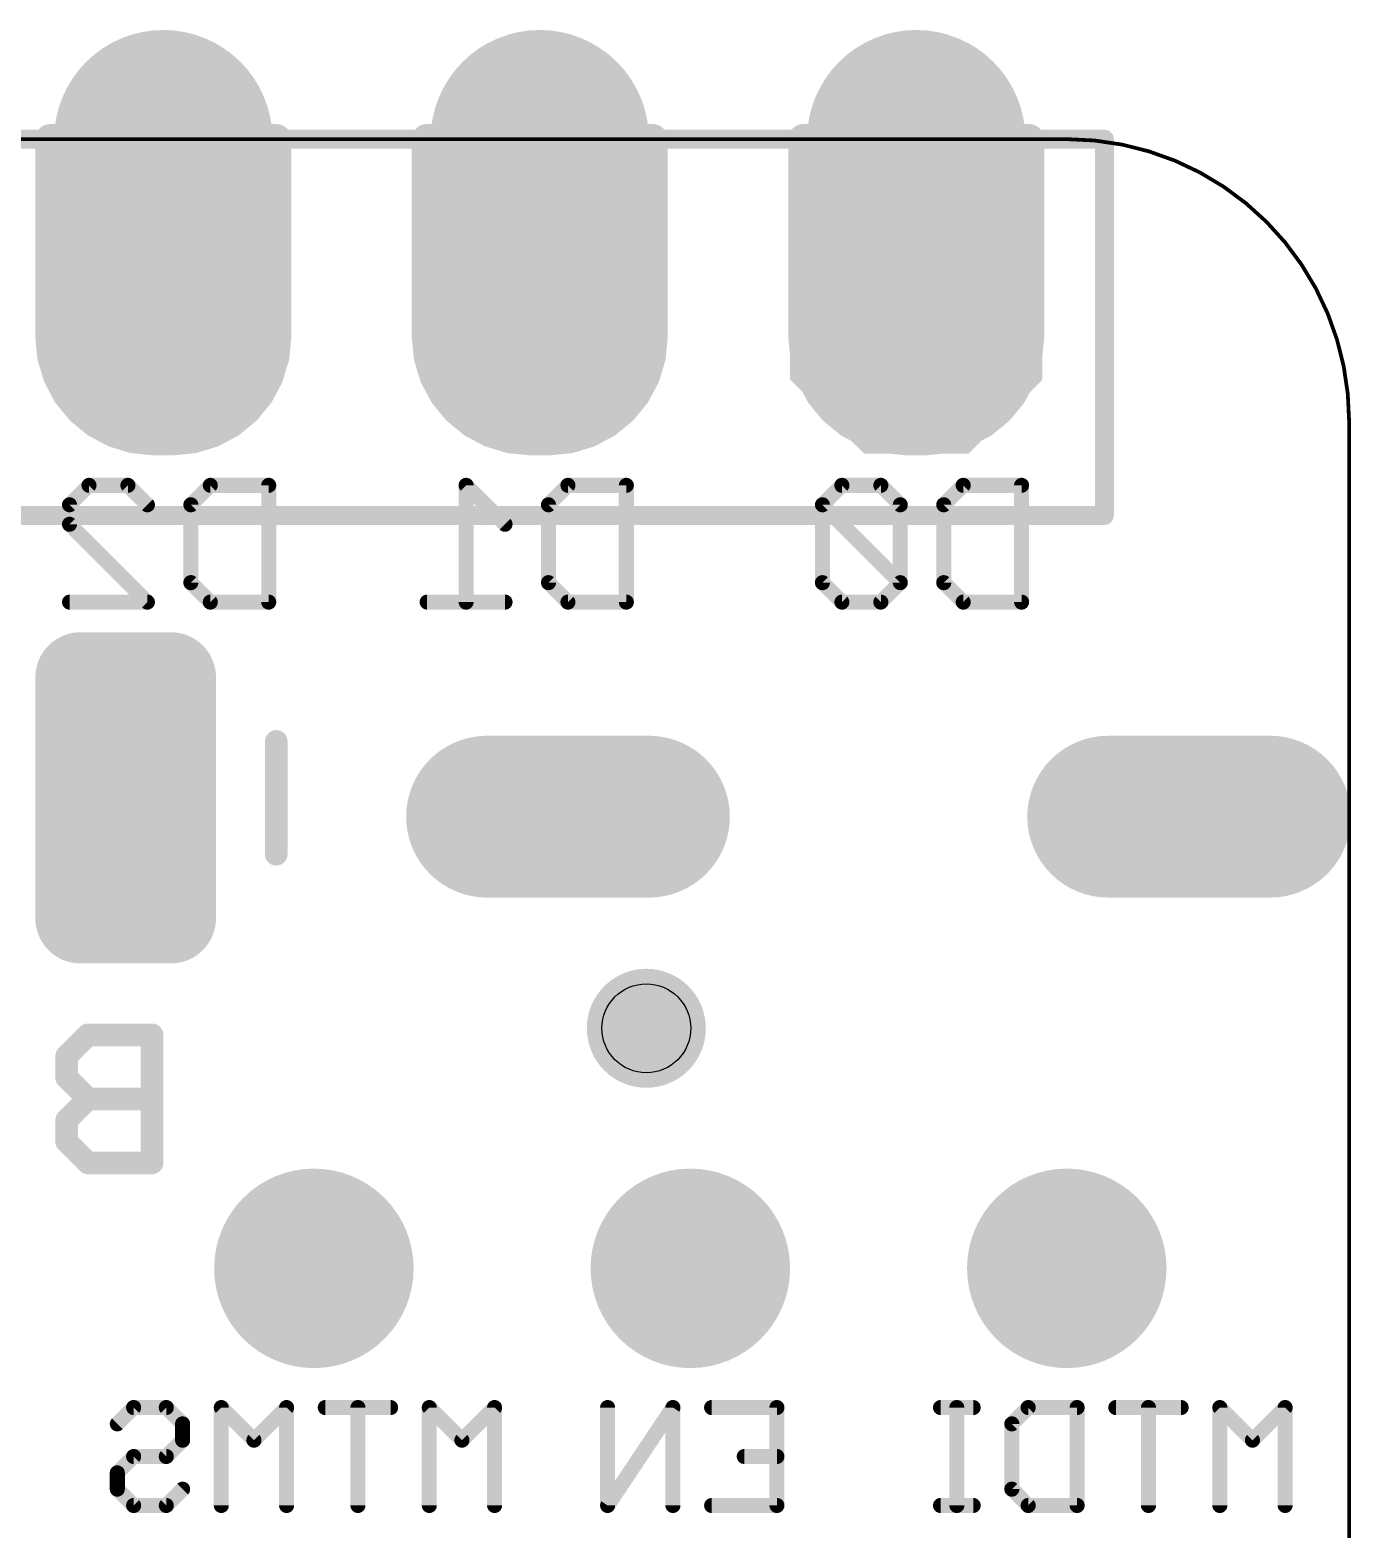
# Model space of a CAD drawing. Extents: x 63.5 to 84.5, y 8.2 to 27.4.
# Drawn here: x 75.55 to 84.47, y 17.29 to 27.41 of the extents above; entities that cross this region are included whole.
import ezdxf

# ---------------------------------------------------------------- set-up
doc = ezdxf.new("R2010")
doc.units = 0
for name, color, linetype in [('20', 213, 'CONTINUOUS'), ('22', 140, 'CONTINUOUS'), ('26', 140, 'CONTINUOUS'), ('30', 253, 'CONTINUOUS')]:
    doc.layers.add(name, color=color, linetype=linetype)

# ---------------------------------------------------------------- blocks, each defined once
blk = doc.blocks.new('RECT357632X195072R50')
at = {"const_width": 0.3048}
blk.add_lwpolyline([(0.9652, -0.3048), (0.9652, 0.3048, 0.4142), (0.8128, 0.4572), (-0.8128, 0.4572, 0.4142), (-0.9652, 0.3048), (-0.9652, -0.3048, 0.4142), (-0.8128, -0.4572), (0.8128, -0.4572, 0.4142)], format="xyb", close=True, dxfattribs=at)
blk.add_solid([(-0.8382, -0.3302), (0.8382, -0.3302), (-0.8382, 0.3302), (0.8382, 0.3302)])
blk = doc.blocks.new('OCTAGONP')
at = {"const_width": 0.5}
blk.add_lwpolyline([(-0.25, -0.1036), (-0.25, 0.1036), (-0.1036, 0.25), (0.1036, 0.25), (0.25, 0.1036), (0.25, -0.1036), (0.1036, -0.25), (-0.1036, -0.25), (-0.25, -0.1036), (-0.25, 0.1036)], dxfattribs=at)
blk = doc.blocks.new('ROUNDP')
at = {"const_width": 0.5}
blk.add_lwpolyline([(0, -0.25, 1), (0, 0.25, 1), (0, -0.25)], format="xyb", dxfattribs=at)
blk = doc.blocks.new('PIE')
at = {"const_width": 0.5}
blk.add_lwpolyline([(0, -0.25, 1), (0, 0.25, 1), (0, -0.25)], format="xyb", dxfattribs=at)
blk = doc.blocks.new('LONGP100')
at = {"const_width": 1}
blk.add_lwpolyline([(-0.5, 0), (0.5, 0)], dxfattribs=at)
at = {"const_width": 0.5}
for points in [[(-0.5, 0.25, 1), (-0.5, -0.25)], [(0.5, -0.25, 1), (0.5, 0.25)]]:
    blk.add_lwpolyline(points, format="xyb", dxfattribs=at)

msp = doc.modelspace()

# ---------------------------------------------------------------- linework, layer by layer
at = {"layer": '20', "const_width": 0.0254}
for points in [[(65.405, 26.67), (82.55, 26.67)], [(84.455, 10.795), (84.455, 24.765)]]:
    msp.add_lwpolyline(points, dxfattribs=at)
at = {"layer": '20'}
for points, const_width in [([(82.55, 26.6764, 1), (82.55, 26.6637)], 0.0127), ([(84.455, 24.765, 0.4142), (82.55, 26.67)], 0.0254), ([(82.55, 26.6637, 1), (82.55, 26.6764)], 0.0127), ([(84.4613, 24.765, 1), (84.4487, 24.765)], 0.0127), ([(84.4487, 24.765, 1), (84.4613, 24.765)], 0.0127)]:
    msp.add_lwpolyline(points, format="xyb", dxfattribs=dict(at, const_width=const_width))
msp.add_circle((79.713, 20.67), 0.3, dxfattribs=at)
at = {"layer": '22', "const_width": 0.127}
for points in [[(65.024, 26.67), (82.804, 26.67)], [(82.804, 26.67), (82.804, 24.13)], [(82.804, 24.13), (65.024, 24.13)]]:
    msp.add_lwpolyline(points, dxfattribs=at)
at = {"layer": '22', "const_width": 0.0635}
for points in [[(82.8358, 26.67, 1), (82.7722, 26.67)], [(82.804, 26.6383, 1), (82.804, 26.7018)], [(82.804, 24.0983, 1), (82.804, 24.1618)], [(82.7722, 24.13, 1), (82.8358, 24.13)]]:
    msp.add_lwpolyline(points, format="xyb", dxfattribs=at)
at = {"layer": '26'}
for points, const_width in [([(75.8212, 24.2025), (75.9526, 24.3339)], 0.1016), ([(75.9526, 24.3339), (76.2153, 24.3339)], 0.1016), ([(76.2153, 24.3339), (76.3466, 24.2025)], 0.1016), ([(76.6398, 24.2025), (76.7712, 24.3339)], 0.1016), ([(76.7712, 24.3339), (77.1652, 24.3339)], 0.1016), ([(77.1652, 24.3339), (77.1652, 23.5458)], 0.1016), ([(78.7596, 24.0712), (78.4969, 24.3339)], 0.1016), ([(78.4969, 24.3339), (78.4969, 23.5458)], 0.1016), ([(79.0528, 24.2025), (79.1842, 24.3339)], 0.1016), ([(79.1842, 24.3339), (79.5782, 24.3339)], 0.1016), ([(79.5782, 24.3339), (79.5782, 23.5458)], 0.1016), ([(81.0326, 24.3339), (80.9012, 24.2025)], 0.1016), ([(81.2953, 24.3339), (81.0326, 24.3339)], 0.1016), ([(81.4266, 24.2025), (81.2953, 24.3339)], 0.1016), ([(81.7198, 24.2025), (81.8512, 24.3339)], 0.1016), ([(81.8512, 24.3339), (82.2452, 24.3339)], 0.1016), ([(82.2452, 24.3339), (82.2452, 23.5458)], 0.1016), ([(75.8212, 24.0712), (75.8212, 24.2025)], 0.1016), ([(76.6398, 23.6771), (76.6398, 24.2025)], 0.1016), ([(79.0528, 23.6771), (79.0528, 24.2025)], 0.1016), ([(80.9012, 24.2025), (80.9012, 23.6771)], 0.1016), ([(81.4266, 23.6771), (80.9012, 24.2025)], 0.1016), ([(81.4266, 23.6771), (81.4266, 24.2025)], 0.1016), ([(81.7198, 23.6771), (81.7198, 24.2025)], 0.1016), ([(76.3466, 23.5458), (75.8212, 24.0712)], 0.1016), ([(76.7712, 23.5458), (76.6398, 23.6771)], 0.1016), ([(79.1842, 23.5458), (79.0528, 23.6771)], 0.1016), ([(80.9012, 23.6771), (81.0326, 23.5458)], 0.1016), ([(81.2953, 23.5458), (81.4266, 23.6771)], 0.1016), ([(81.8512, 23.5458), (81.7198, 23.6771)], 0.1016), ([(75.8212, 23.5458), (76.3466, 23.5458)], 0.1016), ([(77.1652, 23.5458), (76.7712, 23.5458)], 0.1016), ([(78.7596, 23.5458), (78.2342, 23.5458)], 0.1016), ([(79.5782, 23.5458), (79.1842, 23.5458)], 0.1016), ([(81.0326, 23.5458), (81.2953, 23.5458)], 0.1016), ([(82.2452, 23.5458), (81.8512, 23.5458)], 0.1016), ([(77.216, 21.844), (77.216, 22.606)], 0.1524), ([(75.9456, 20.6255), (75.8016, 20.4815)], 0.1524), ([(76.3778, 20.6255), (75.9456, 20.6255)], 0.1524), ([(76.3778, 19.7612), (76.3778, 20.6255)], 0.1524), ([(75.8016, 20.4815), (75.8016, 20.3374)], 0.1524), ([(75.8016, 20.3374), (75.9456, 20.1934)], 0.1524), ([(75.9456, 20.1934), (75.8016, 20.0493)], 0.1524), ([(76.3778, 20.1934), (75.9456, 20.1934)], 0.1524), ([(75.8016, 20.0493), (75.8016, 19.9053)], 0.1524), ([(75.8016, 19.9053), (75.9456, 19.7612)], 0.1524), ([(75.9456, 19.7612), (76.3778, 19.7612)], 0.1524), ([(76.1436, 18.0006), (76.2538, 18.1108)], 0.1016), ([(76.2538, 18.1108), (76.4741, 18.1108)], 0.1016), ([(76.4741, 18.1108), (76.5843, 18.0006)], 0.1016), ([(77.0656, 17.8904), (76.8453, 18.1108)], 0.1016), ([(76.8453, 18.1108), (76.8453, 17.4498)], 0.1016), ([(77.2859, 18.1108), (77.0656, 17.8904)], 0.1016), ([(77.2859, 17.4498), (77.2859, 18.1108)], 0.1016), ([(77.9876, 18.1108), (77.5469, 18.1108)], 0.1016), ([(77.7672, 17.4498), (77.7672, 18.1108)], 0.1016), ([(78.4689, 17.8904), (78.2486, 18.1108)], 0.1016), ([(78.2486, 18.1108), (78.2486, 17.4498)], 0.1016), ([(78.6892, 18.1108), (78.4689, 17.8904)], 0.1016), ([(78.6892, 17.4498), (78.6892, 18.1108)], 0.1016), ([(79.8926, 18.1108), (79.4519, 17.4498)], 0.1016), ([(79.4519, 17.4498), (79.4519, 18.1108)], 0.1016), ([(79.8926, 17.4498), (79.8926, 18.1108)], 0.1016), ([(80.1536, 18.1108), (80.5942, 18.1108)], 0.1016), ([(80.5942, 18.1108), (80.5942, 17.4498)], 0.1016), ([(81.9183, 18.1108), (81.698, 18.1108)], 0.1016), ([(81.8081, 17.4498), (81.8081, 18.1108)], 0.1016), ([(82.1793, 18.0006), (82.2894, 18.1108)], 0.1016), ([(82.2894, 18.1108), (82.6199, 18.1108)], 0.1016), ([(82.6199, 18.1108), (82.6199, 17.4498)], 0.1016), ([(83.3216, 18.1108), (82.8809, 18.1108)], 0.1016), ([(83.1012, 17.4498), (83.1012, 18.1108)], 0.1016), ([(83.8029, 17.8904), (83.5826, 18.1108)], 0.1016), ([(83.5826, 18.1108), (83.5826, 17.4498)], 0.1016), ([(84.0232, 18.1108), (83.8029, 17.8904)], 0.1016), ([(84.0232, 17.4498), (84.0232, 18.1108)], 0.1016), ([(76.5843, 18.0006), (76.5843, 17.8904)], 0.1016), ([(82.1793, 17.56), (82.1793, 18.0006)], 0.1016), ([(76.5843, 17.8904), (76.4741, 17.7803)], 0.1016), ([(76.2538, 17.7803), (76.1436, 17.6701)], 0.1016), ([(76.4741, 17.7803), (76.2538, 17.7803)], 0.1016), ([(80.5942, 17.7803), (80.3739, 17.7803)], 0.1016), ([(76.1436, 17.6701), (76.1436, 17.56)], 0.1016), ([(76.1436, 17.56), (76.2538, 17.4498)], 0.1016), ([(76.4741, 17.4498), (76.5843, 17.56)], 0.1016), ([(82.2894, 17.4498), (82.1793, 17.56)], 0.1016), ([(76.2538, 17.4498), (76.4741, 17.4498)], 0.1016), ([(80.5942, 17.4498), (80.1536, 17.4498)], 0.1016), ([(81.9183, 17.4498), (81.698, 17.4498)], 0.1016), ([(82.6199, 17.4498), (82.2894, 17.4498)], 0.1016)]:
    msp.add_lwpolyline(points, dxfattribs=dict(at, const_width=const_width))
for points, const_width in [([(75.9526, 24.3593, 1), (75.9526, 24.3085)], 0.0508), ([(75.9705, 24.3159, 1), (75.9346, 24.3518)], 0.0508), ([(76.2332, 24.3518, 1), (76.1973, 24.3159)], 0.0508), ([(76.2153, 24.3085, 1), (76.2153, 24.3593)], 0.0508), ([(76.7712, 24.3593, 1), (76.7712, 24.3085)], 0.0508), ([(76.7891, 24.3159, 1), (76.7532, 24.3518)], 0.0508), ([(77.1906, 24.3339, 1), (77.1398, 24.3339)], 0.0508), ([(77.1652, 24.3085, 1), (77.1652, 24.3593)], 0.0508), ([(78.5223, 24.3339, 1), (78.4715, 24.3339)], 0.0508), ([(78.5149, 24.3518, 1), (78.479, 24.3159)], 0.0508), ([(79.1842, 24.3593, 1), (79.1842, 24.3085)], 0.0508), ([(79.2021, 24.3159, 1), (79.1662, 24.3518)], 0.0508), ([(79.6036, 24.3339, 1), (79.5528, 24.3339)], 0.0508), ([(79.5782, 24.3085, 1), (79.5782, 24.3593)], 0.0508), ([(81.0326, 24.3593, 1), (81.0326, 24.3085)], 0.0508), ([(81.0505, 24.3159, 1), (81.0146, 24.3518)], 0.0508), ([(81.3132, 24.3518, 1), (81.2773, 24.3159)], 0.0508), ([(81.2953, 24.3085, 1), (81.2953, 24.3593)], 0.0508), ([(81.8512, 24.3593, 1), (81.8512, 24.3085)], 0.0508), ([(81.8691, 24.3159, 1), (81.8332, 24.3518)], 0.0508), ([(82.2706, 24.3339, 1), (82.2198, 24.3339)], 0.0508), ([(82.2452, 24.3085, 1), (82.2452, 24.3593)], 0.0508), ([(75.8466, 24.2025, 1), (75.7958, 24.2025)], 0.0508), ([(75.8033, 24.2205, 1), (75.8392, 24.1846)], 0.0508), ([(76.3287, 24.1846, 1), (76.3646, 24.2205)], 0.0508), ([(76.6652, 24.2025, 1), (76.6144, 24.2025)], 0.0508), ([(76.6219, 24.2205, 1), (76.6578, 24.1846)], 0.0508), ([(79.0782, 24.2025, 1), (79.0274, 24.2025)], 0.0508), ([(79.0349, 24.2205, 1), (79.0708, 24.1846)], 0.0508), ([(80.9266, 24.2025, 1), (80.8758, 24.2025)], 0.0508), ([(80.9192, 24.2205, 1), (80.8833, 24.1846)], 0.0508), ([(80.8833, 24.2205, 1), (80.9192, 24.1846)], 0.0508), ([(81.452, 24.2025, 1), (81.4012, 24.2025)], 0.0508), ([(81.4087, 24.1846, 1), (81.4446, 24.2205)], 0.0508), ([(81.7452, 24.2025, 1), (81.6944, 24.2025)], 0.0508), ([(81.7019, 24.2205, 1), (81.7378, 24.1846)], 0.0508), ([(75.7958, 24.0712, 1), (75.8466, 24.0712)], 0.0508), ([(75.8392, 24.0891, 1), (75.8033, 24.0532)], 0.0508), ([(78.7417, 24.0532, 1), (78.7776, 24.0891)], 0.0508), ([(76.6144, 23.6771, 1), (76.6652, 23.6771)], 0.0508), ([(76.6578, 23.6951, 1), (76.6219, 23.6592)], 0.0508), ([(79.0274, 23.6771, 1), (79.0782, 23.6771)], 0.0508), ([(79.0708, 23.6951, 1), (79.0349, 23.6592)], 0.0508), ([(80.8758, 23.6771, 1), (80.9266, 23.6771)], 0.0508), ([(80.9192, 23.6951, 1), (80.8833, 23.6592)], 0.0508), ([(81.4012, 23.6771, 1), (81.452, 23.6771)], 0.0508), ([(81.4446, 23.6592, 1), (81.4087, 23.6951)], 0.0508), ([(81.4087, 23.6592, 1), (81.4446, 23.6951)], 0.0508), ([(81.6944, 23.6771, 1), (81.7452, 23.6771)], 0.0508), ([(81.7378, 23.6951, 1), (81.7019, 23.6592)], 0.0508), ([(75.8212, 23.5712, 1), (75.8212, 23.5204)], 0.0508), ([(76.3287, 23.5278, 1), (76.3646, 23.5638)], 0.0508), ([(76.3466, 23.5204, 1), (76.3466, 23.5712)], 0.0508), ([(76.7712, 23.5712, 1), (76.7712, 23.5204)], 0.0508), ([(76.7532, 23.5278, 1), (76.7891, 23.5638)], 0.0508), ([(77.1398, 23.5458, 1), (77.1906, 23.5458)], 0.0508), ([(77.1652, 23.5204, 1), (77.1652, 23.5712)], 0.0508), ([(78.2342, 23.5712, 1), (78.2342, 23.5204)], 0.0508), ([(78.4715, 23.5458, 1), (78.5223, 23.5458)], 0.0508), ([(78.7596, 23.5204, 1), (78.7596, 23.5712)], 0.0508), ([(79.1842, 23.5712, 1), (79.1842, 23.5204)], 0.0508), ([(79.1662, 23.5278, 1), (79.2021, 23.5638)], 0.0508), ([(79.5528, 23.5458, 1), (79.6036, 23.5458)], 0.0508), ([(79.5782, 23.5204, 1), (79.5782, 23.5712)], 0.0508), ([(81.0326, 23.5712, 1), (81.0326, 23.5204)], 0.0508), ([(81.0146, 23.5278, 1), (81.0505, 23.5638)], 0.0508), ([(81.2773, 23.5638, 1), (81.3132, 23.5278)], 0.0508), ([(81.2953, 23.5204, 1), (81.2953, 23.5712)], 0.0508), ([(81.8512, 23.5712, 1), (81.8512, 23.5204)], 0.0508), ([(81.8332, 23.5278, 1), (81.8691, 23.5638)], 0.0508), ([(82.2198, 23.5458, 1), (82.2706, 23.5458)], 0.0508), ([(82.2452, 23.5204, 1), (82.2452, 23.5712)], 0.0508), ([(77.2541, 22.606, 1), (77.1779, 22.606)], 0.0762), ([(77.1779, 21.844, 1), (77.2541, 21.844)], 0.0762), ([(75.9456, 20.6636, 1), (75.9456, 20.5874)], 0.0762), ([(75.9726, 20.5986, 1), (75.9187, 20.6525)], 0.0762), ([(76.4159, 20.6255, 1), (76.3397, 20.6255)], 0.0762), ([(76.3778, 20.5874, 1), (76.3778, 20.6636)], 0.0762), ([(75.7746, 20.5084, 1), (75.8285, 20.4545)], 0.0762), ([(75.8397, 20.4815, 1), (75.7635, 20.4815)], 0.0762), ([(75.8285, 20.3644, 1), (75.7746, 20.3105)], 0.0762), ([(75.7635, 20.3374, 1), (75.8397, 20.3374)], 0.0762), ([(75.9456, 20.2315, 1), (75.9456, 20.1553)], 0.0762), ([(75.9726, 20.1664, 1), (75.9187, 20.2203)], 0.0762), ([(75.9187, 20.1664, 1), (75.9726, 20.2203)], 0.0762), ([(76.3778, 20.1553, 1), (76.3778, 20.2315)], 0.0762), ([(75.7746, 20.0763, 1), (75.8285, 20.0224)], 0.0762), ([(75.8397, 20.0493, 1), (75.7635, 20.0493)], 0.0762), ([(75.8285, 19.9322, 1), (75.7746, 19.8783)], 0.0762), ([(75.7635, 19.9053, 1), (75.8397, 19.9053)], 0.0762), ([(75.9456, 19.7993, 1), (75.9456, 19.7231)], 0.0762), ([(76.3778, 19.7231, 1), (76.3778, 19.7993)], 0.0762), ([(75.9187, 19.7343, 1), (75.9726, 19.7881)], 0.0762), ([(76.3397, 19.7612, 1), (76.4159, 19.7612)], 0.0762), ([(76.2538, 18.1362, 1), (76.2538, 18.0854)], 0.0508), ([(76.2718, 18.0928, 1), (76.2358, 18.1287)], 0.0508), ([(76.4921, 18.1287, 1), (76.4562, 18.0928)], 0.0508), ([(76.4741, 18.0854, 1), (76.4741, 18.1362)], 0.0508), ([(76.8707, 18.1108, 1), (76.8199, 18.1108)], 0.0508), ([(76.8632, 18.1287, 1), (76.8273, 18.0928)], 0.0508), ([(77.3113, 18.1108, 1), (77.2605, 18.1108)], 0.0508), ([(77.3039, 18.0928, 1), (77.268, 18.1287)], 0.0508), ([(77.5469, 18.1362, 1), (77.5469, 18.0854)], 0.0508), ([(77.7926, 18.1108, 1), (77.7418, 18.1108)], 0.0508), ([(77.9876, 18.0854, 1), (77.9876, 18.1362)], 0.0508), ([(78.274, 18.1108, 1), (78.2232, 18.1108)], 0.0508), ([(78.2665, 18.1287, 1), (78.2306, 18.0928)], 0.0508), ([(78.7146, 18.1108, 1), (78.6638, 18.1108)], 0.0508), ([(78.7072, 18.0928, 1), (78.6712, 18.1287)], 0.0508), ([(79.4773, 18.1108, 1), (79.4265, 18.1108)], 0.0508), ([(79.918, 18.1108, 1), (79.8672, 18.1108)], 0.0508), ([(79.9137, 18.0967, 1), (79.8714, 18.1249)], 0.0508), ([(80.1536, 18.1362, 1), (80.1536, 18.0854)], 0.0508), ([(80.6196, 18.1108, 1), (80.5688, 18.1108)], 0.0508), ([(80.5942, 18.0854, 1), (80.5942, 18.1362)], 0.0508), ([(81.698, 18.1362, 1), (81.698, 18.0854)], 0.0508), ([(81.8335, 18.1108, 1), (81.7827, 18.1108)], 0.0508), ([(81.9183, 18.0854, 1), (81.9183, 18.1362)], 0.0508), ([(82.2894, 18.1362, 1), (82.2894, 18.0854)], 0.0508), ([(82.3074, 18.0928, 1), (82.2715, 18.1287)], 0.0508), ([(82.6453, 18.1108, 1), (82.5945, 18.1108)], 0.0508), ([(82.6199, 18.0854, 1), (82.6199, 18.1362)], 0.0508), ([(82.8809, 18.1362, 1), (82.8809, 18.0854)], 0.0508), ([(83.1266, 18.1108, 1), (83.0758, 18.1108)], 0.0508), ([(83.3216, 18.0854, 1), (83.3216, 18.1362)], 0.0508), ([(83.608, 18.1108, 1), (83.5572, 18.1108)], 0.0508), ([(83.6005, 18.1287, 1), (83.5646, 18.0928)], 0.0508), ([(84.0486, 18.1108, 1), (83.9978, 18.1108)], 0.0508), ([(84.0412, 18.0928, 1), (84.0052, 18.1287)], 0.0508), ([(76.1257, 18.0186, 1), (76.1616, 17.9826)], 0.0508), ([(76.6097, 18.0006, 1), (76.5589, 18.0006)], 0.0508), ([(76.5663, 17.9826, 1), (76.6022, 18.0186)], 0.0508), ([(82.1613, 18.0186, 1), (82.1972, 17.9826)], 0.0508), ([(82.2047, 18.0006, 1), (82.1539, 18.0006)], 0.0508), ([(76.5589, 17.8904, 1), (76.6097, 17.8904)], 0.0508), ([(76.6022, 17.8725, 1), (76.5663, 17.9084)], 0.0508), ([(77.0476, 17.9084, 1), (77.0836, 17.8725)], 0.0508), ([(77.0476, 17.8725, 1), (77.0836, 17.9084)], 0.0508), ([(78.4509, 17.9084, 1), (78.4868, 17.8725)], 0.0508), ([(78.4509, 17.8725, 1), (78.4868, 17.9084)], 0.0508), ([(83.7849, 17.9084, 1), (83.8208, 17.8725)], 0.0508), ([(83.7849, 17.8725, 1), (83.8208, 17.9084)], 0.0508), ([(76.2538, 17.8057, 1), (76.2538, 17.7549)], 0.0508), ([(76.2718, 17.7623, 1), (76.2358, 17.7982)], 0.0508), ([(76.4562, 17.7982, 1), (76.4921, 17.7623)], 0.0508), ([(76.4741, 17.7549, 1), (76.4741, 17.8057)], 0.0508), ([(80.3739, 17.8057, 1), (80.3739, 17.7549)], 0.0508), ([(80.5942, 17.7549, 1), (80.5942, 17.8057)], 0.0508), ([(76.169, 17.6701, 1), (76.1182, 17.6701)], 0.0508), ([(76.1257, 17.6881, 1), (76.1616, 17.6522)], 0.0508), ([(76.1616, 17.5779, 1), (76.1257, 17.542)], 0.0508), ([(76.6022, 17.542, 1), (76.5663, 17.5779)], 0.0508), ([(82.1972, 17.5779, 1), (82.1613, 17.542)], 0.0508), ([(76.1182, 17.56, 1), (76.169, 17.56)], 0.0508), ([(76.2538, 17.4752, 1), (76.2538, 17.4244)], 0.0508), ([(76.4741, 17.4244, 1), (76.4741, 17.4752)], 0.0508), ([(80.1536, 17.4752, 1), (80.1536, 17.4244)], 0.0508), ([(80.5942, 17.4244, 1), (80.5942, 17.4752)], 0.0508), ([(81.698, 17.4752, 1), (81.698, 17.4244)], 0.0508), ([(81.9183, 17.4244, 1), (81.9183, 17.4752)], 0.0508), ([(82.1539, 17.56, 1), (82.2047, 17.56)], 0.0508), ([(82.2894, 17.4752, 1), (82.2894, 17.4244)], 0.0508), ([(82.6199, 17.4244, 1), (82.6199, 17.4752)], 0.0508), ([(76.2358, 17.4318, 1), (76.2718, 17.4678)], 0.0508), ([(76.4562, 17.4678, 1), (76.4921, 17.4318)], 0.0508), ([(76.8199, 17.4498, 1), (76.8707, 17.4498)], 0.0508), ([(77.2605, 17.4498, 1), (77.3113, 17.4498)], 0.0508), ([(77.7418, 17.4498, 1), (77.7926, 17.4498)], 0.0508), ([(78.2232, 17.4498, 1), (78.274, 17.4498)], 0.0508), ([(78.6638, 17.4498, 1), (78.7146, 17.4498)], 0.0508), ([(79.4308, 17.4639, 1), (79.4731, 17.4357)], 0.0508), ([(79.4265, 17.4498, 1), (79.4773, 17.4498)], 0.0508), ([(79.8672, 17.4498, 1), (79.918, 17.4498)], 0.0508), ([(80.5688, 17.4498, 1), (80.6196, 17.4498)], 0.0508), ([(81.7827, 17.4498, 1), (81.8335, 17.4498)], 0.0508), ([(82.2715, 17.4318, 1), (82.3074, 17.4678)], 0.0508), ([(82.5945, 17.4498, 1), (82.6453, 17.4498)], 0.0508), ([(83.0758, 17.4498, 1), (83.1266, 17.4498)], 0.0508), ([(83.5572, 17.4498, 1), (83.608, 17.4498)], 0.0508), ([(83.9978, 17.4498, 1), (84.0486, 17.4498)], 0.0508)]:
    msp.add_lwpolyline(points, format="xyb", dxfattribs=dict(at, const_width=const_width))
at = {"layer": '30', "const_width": 0.2032}
for points in [[(75.692, 26.67), (75.692, 25.3365)], [(77.216, 26.67), (75.692, 26.67)], [(75.7428, 26.67), (75.7428, 25.077)], [(75.946, 26.67), (75.946, 24.802)], [(76.1492, 26.67), (76.1492, 24.6833)], [(76.3524, 26.67), (76.3524, 24.6418)], [(76.5556, 26.67), (76.5556, 24.6418)], [(76.7588, 26.67), (76.7588, 24.6833)], [(76.962, 26.67), (76.962, 24.802)], [(77.1652, 26.67), (77.1652, 25.077)], [(77.216, 25.3365), (77.216, 26.67)], [(78.232, 26.67), (78.232, 25.3365)], [(79.756, 26.67), (78.232, 26.67)], [(78.3844, 26.67), (78.3844, 24.9062)], [(78.5876, 26.67), (78.5876, 24.7316)], [(78.7908, 26.67), (78.7908, 24.6525)], [(78.994, 26.67), (78.994, 24.638)], [(79.1972, 26.67), (79.1972, 24.6525)], [(79.4004, 26.67), (79.4004, 24.7316)], [(79.6036, 26.67), (79.6036, 24.9062)], [(79.756, 25.3365), (79.756, 26.67)], [(80.772, 26.67), (80.772, 25.3365)], [(82.296, 26.67), (80.772, 26.67)], [(80.8228, 26.67), (80.8228, 25.077)], [(81.026, 26.67), (81.026, 24.802)], [(81.2292, 26.67), (81.2292, 24.6833)], [(81.4324, 26.67), (81.4324, 24.6418)], [(81.6356, 26.67), (81.6356, 24.6418)], [(81.8388, 26.67), (81.8388, 24.6833)], [(82.042, 26.67), (82.042, 24.802)], [(82.2452, 26.67), (82.2452, 25.077)], [(82.296, 25.3365), (82.296, 26.67)], [(75.692, 25.3365), (75.7054, 25.2002)], [(77.2026, 25.2002), (77.216, 25.3365)], [(78.232, 25.3365), (78.2454, 25.2002)], [(79.7426, 25.2002), (79.756, 25.3365)], [(80.772, 25.3365), (80.7854, 25.2002)], [(82.2826, 25.2002), (82.296, 25.3365)], [(75.7054, 25.2002), (75.7452, 25.0692)], [(77.1628, 25.0692), (77.2026, 25.2002)], [(78.2454, 25.2002), (78.2852, 25.0692)], [(79.7028, 25.0692), (79.7426, 25.2002)], [(80.7854, 25.2002), (80.8252, 25.0692)], [(82.2428, 25.0692), (82.2826, 25.2002)], [(75.7452, 25.0692), (75.8097, 24.9484)], [(77.0983, 24.9484), (77.1628, 25.0692)], [(78.2852, 25.0692), (78.3497, 24.9484)], [(79.6383, 24.9484), (79.7028, 25.0692)], [(80.8252, 25.0692), (80.8897, 24.9484)], [(82.1783, 24.9484), (82.2428, 25.0692)], [(75.8097, 24.9484), (75.8966, 24.8426)], [(77.0114, 24.8426), (77.0983, 24.9484)], [(78.3497, 24.9484), (78.4366, 24.8426)], [(79.5514, 24.8426), (79.6383, 24.9484)], [(80.8897, 24.9484), (80.9766, 24.8426)], [(82.0914, 24.8426), (82.1783, 24.9484)], [(75.8966, 24.8426), (76.0024, 24.7557)], [(76.9056, 24.7557), (77.0114, 24.8426)], [(78.4366, 24.8426), (78.5424, 24.7557)], [(79.4456, 24.7557), (79.5514, 24.8426)], [(80.9766, 24.8426), (81.0824, 24.7557)], [(81.9856, 24.7557), (82.0914, 24.8426)], [(76.0024, 24.7557), (76.1232, 24.6912)], [(76.1232, 24.6912), (76.2542, 24.6514)], [(76.6538, 24.6514), (76.7848, 24.6912)], [(76.7848, 24.6912), (76.9056, 24.7557)], [(78.5424, 24.7557), (78.6632, 24.6912)], [(78.6632, 24.6912), (78.7942, 24.6514)], [(79.1938, 24.6514), (79.3248, 24.6912)], [(79.3248, 24.6912), (79.4456, 24.7557)], [(81.0824, 24.7557), (81.2032, 24.6912)], [(81.2032, 24.6912), (81.3342, 24.6514)], [(81.7338, 24.6514), (81.8648, 24.6912)], [(81.8648, 24.6912), (81.9856, 24.7557)], [(76.2542, 24.6514), (76.3905, 24.638)], [(76.3905, 24.638), (76.5175, 24.638)], [(76.5175, 24.638), (76.6538, 24.6514)], [(78.7942, 24.6514), (78.9305, 24.638)], [(78.9305, 24.638), (79.0575, 24.638)], [(79.0575, 24.638), (79.1938, 24.6514)], [(81.3342, 24.6514), (81.4705, 24.638)], [(81.4705, 24.638), (81.5975, 24.638)], [(81.5975, 24.638), (81.7338, 24.6514)]]:
    msp.add_lwpolyline(points, dxfattribs=at)
at = {"layer": '30'}
for points, const_width in [([(75.7428, 26.67, 1), (75.6412, 26.67)], 0.1016), ([(75.692, 26.7208, 1), (75.692, 26.6192)], 0.1016), ([(75.7936, 26.67, 1), (75.692, 26.67)], 0.1016), ([(75.9968, 26.67, 1), (75.8952, 26.67)], 0.1016), ([(76.2, 26.67, 1), (76.0984, 26.67)], 0.1016), ([(76.4032, 26.67, 1), (76.3016, 26.67)], 0.1016), ([(76.6064, 26.67, 1), (76.5048, 26.67)], 0.1016), ([(76.8096, 26.67, 1), (76.708, 26.67)], 0.1016), ([(77.0128, 26.67, 1), (76.9112, 26.67)], 0.1016), ([(77.216, 26.67, 1), (77.1144, 26.67)], 0.1016), ([(77.2668, 26.67, 1), (77.1652, 26.67)], 0.1016), ([(77.216, 26.6192, 1), (77.216, 26.7208)], 0.1016), ([(78.2828, 26.67, 1), (78.1812, 26.67)], 0.1016), ([(78.232, 26.7208, 1), (78.232, 26.6192)], 0.1016), ([(78.4352, 26.67, 1), (78.3336, 26.67)], 0.1016), ([(78.6384, 26.67, 1), (78.5368, 26.67)], 0.1016), ([(78.8416, 26.67, 1), (78.74, 26.67)], 0.1016), ([(79.0448, 26.67, 1), (78.9432, 26.67)], 0.1016), ([(79.248, 26.67, 1), (79.1464, 26.67)], 0.1016), ([(79.4512, 26.67, 1), (79.3496, 26.67)], 0.1016), ([(79.6544, 26.67, 1), (79.5528, 26.67)], 0.1016), ([(79.8068, 26.67, 1), (79.7052, 26.67)], 0.1016), ([(79.756, 26.6192, 1), (79.756, 26.7208)], 0.1016), ([(80.8228, 26.67, 1), (80.7212, 26.67)], 0.1016), ([(80.772, 26.7208, 1), (80.772, 26.6192)], 0.1016), ([(80.8736, 26.67, 1), (80.772, 26.67)], 0.1016), ([(81.0768, 26.67, 1), (80.9752, 26.67)], 0.1016), ([(81.28, 26.67, 1), (81.1784, 26.67)], 0.1016), ([(81.4832, 26.67, 1), (81.3816, 26.67)], 0.1016), ([(81.6864, 26.67, 1), (81.5848, 26.67)], 0.1016), ([(81.8896, 26.67, 1), (81.788, 26.67)], 0.1016), ([(82.0928, 26.67, 1), (81.9912, 26.67)], 0.1016), ([(82.296, 26.67, 1), (82.1944, 26.67)], 0.1016), ([(82.3468, 26.67, 1), (82.2452, 26.67)], 0.1016), ([(82.296, 26.6192, 1), (82.296, 26.7208)], 0.1016), ([(75.7426, 25.3415, 1), (75.6414, 25.3315)], 0.1016), ([(77.2666, 25.3315, 1), (77.1654, 25.3415)], 0.1016), ([(78.2826, 25.3415, 1), (78.1814, 25.3315)], 0.1016), ([(79.8066, 25.3315, 1), (79.7054, 25.3415)], 0.1016), ([(80.8226, 25.3415, 1), (80.7214, 25.3315)], 0.1016), ([(82.3466, 25.3315, 1), (82.2454, 25.3415)], 0.1016), ([(75.6412, 25.3365, 1), (75.7428, 25.3365)], 0.1016), ([(75.754, 25.215, 1), (75.6568, 25.1855)], 0.1016), ([(77.2512, 25.1855, 1), (77.154, 25.215)], 0.1016), ([(77.1652, 25.3365, 1), (77.2668, 25.3365)], 0.1016), ([(78.1812, 25.3365, 1), (78.2828, 25.3365)], 0.1016), ([(78.294, 25.215, 1), (78.1968, 25.1855)], 0.1016), ([(79.7912, 25.1855, 1), (79.694, 25.215)], 0.1016), ([(79.7052, 25.3365, 1), (79.8068, 25.3365)], 0.1016), ([(80.7212, 25.3365, 1), (80.8228, 25.3365)], 0.1016), ([(80.834, 25.215, 1), (80.7368, 25.1855)], 0.1016), ([(82.3312, 25.1855, 1), (82.234, 25.215)], 0.1016), ([(82.2452, 25.3365, 1), (82.3468, 25.3365)], 0.1016), ([(75.6549, 25.1952, 1), (75.756, 25.2052)], 0.1016), ([(77.152, 25.2052, 1), (77.2531, 25.1952)], 0.1016), ([(78.1949, 25.1952, 1), (78.296, 25.2052)], 0.1016), ([(79.692, 25.2052, 1), (79.7931, 25.1952)], 0.1016), ([(80.7349, 25.1952, 1), (80.836, 25.2052)], 0.1016), ([(82.232, 25.2052, 1), (82.3331, 25.1952)], 0.1016), ([(75.692, 25.077, 1), (75.7936, 25.077)], 0.1016), ([(75.79, 25.0931, 1), (75.7004, 25.0452)], 0.1016), ([(75.6966, 25.0545, 1), (75.7938, 25.0839)], 0.1016), ([(77.1142, 25.0839, 1), (77.2114, 25.0545)], 0.1016), ([(77.1144, 25.077, 1), (77.216, 25.077)], 0.1016), ([(77.2076, 25.0452, 1), (77.118, 25.0931)], 0.1016), ([(78.33, 25.0931, 1), (78.2404, 25.0452)], 0.1016), ([(78.2366, 25.0545, 1), (78.3338, 25.0839)], 0.1016), ([(79.6542, 25.0839, 1), (79.7514, 25.0545)], 0.1016), ([(79.7476, 25.0452, 1), (79.658, 25.0931)], 0.1016), ([(80.772, 25.077, 1), (80.8736, 25.077)], 0.1016), ([(80.87, 25.0931, 1), (80.7804, 25.0452)], 0.1016), ([(80.7766, 25.0545, 1), (80.8738, 25.0839)], 0.1016), ([(82.1942, 25.0839, 1), (82.2914, 25.0545)], 0.1016), ([(82.1944, 25.077, 1), (82.296, 25.077)], 0.1016), ([(82.2876, 25.0452, 1), (82.198, 25.0931)], 0.1016), ([(75.849, 24.9807, 1), (75.7704, 24.9162)], 0.1016), ([(75.7649, 24.9245, 1), (75.8545, 24.9724)], 0.1016), ([(77.0535, 24.9724, 1), (77.1431, 24.9245)], 0.1016), ([(77.1376, 24.9162, 1), (77.059, 24.9807)], 0.1016), ([(78.389, 24.9807, 1), (78.3104, 24.9162)], 0.1016), ([(78.3049, 24.9245, 1), (78.3945, 24.9724)], 0.1016), ([(79.5935, 24.9724, 1), (79.6831, 24.9245)], 0.1016), ([(79.6776, 24.9162, 1), (79.599, 24.9807)], 0.1016), ([(80.929, 24.9807, 1), (80.8504, 24.9162)], 0.1016), ([(80.8449, 24.9245, 1), (80.9345, 24.9724)], 0.1016), ([(82.1335, 24.9724, 1), (82.2231, 24.9245)], 0.1016), ([(82.2176, 24.9162, 1), (82.139, 24.9807)], 0.1016), ([(75.9288, 24.8819, 1), (75.8644, 24.8033)], 0.1016), ([(75.8573, 24.8104, 1), (75.9359, 24.8748)], 0.1016), ([(76.9721, 24.8748, 1), (77.0507, 24.8104)], 0.1016), ([(77.0436, 24.8033, 1), (76.9792, 24.8819)], 0.1016), ([(78.3336, 24.9062, 1), (78.4352, 24.9062)], 0.1016), ([(78.4688, 24.8819, 1), (78.4044, 24.8033)], 0.1016), ([(78.3973, 24.8104, 1), (78.4759, 24.8748)], 0.1016), ([(79.5121, 24.8748, 1), (79.5907, 24.8104)], 0.1016), ([(79.5836, 24.8033, 1), (79.5192, 24.8819)], 0.1016), ([(79.5528, 24.9062, 1), (79.6544, 24.9062)], 0.1016), ([(81.0088, 24.8819, 1), (80.9444, 24.8033)], 0.1016), ([(80.9373, 24.8104, 1), (81.0159, 24.8748)], 0.1016), ([(82.0521, 24.8748, 1), (82.1307, 24.8104)], 0.1016), ([(82.1236, 24.8033, 1), (82.0592, 24.8819)], 0.1016), ([(75.8952, 24.802, 1), (75.9968, 24.802)], 0.1016), ([(76.0264, 24.8005, 1), (75.9785, 24.7109)], 0.1016), ([(75.9702, 24.7164, 1), (76.0347, 24.795)], 0.1016), ([(76.1379, 24.7398, 1), (76.1085, 24.6426)], 0.1016), ([(76.0992, 24.6464, 1), (76.1471, 24.736)], 0.1016), ([(76.7609, 24.736, 1), (76.8088, 24.6464)], 0.1016), ([(76.7995, 24.6426, 1), (76.7701, 24.7398)], 0.1016), ([(76.8733, 24.795, 1), (76.9378, 24.7164)], 0.1016), ([(76.9295, 24.7109, 1), (76.8816, 24.8005)], 0.1016), ([(76.9112, 24.802, 1), (77.0128, 24.802)], 0.1016), ([(78.5664, 24.8005, 1), (78.5185, 24.7109)], 0.1016), ([(78.5102, 24.7164, 1), (78.5747, 24.795)], 0.1016), ([(78.6779, 24.7398, 1), (78.6485, 24.6426)], 0.1016), ([(78.6392, 24.6464, 1), (78.6871, 24.736)], 0.1016), ([(79.3009, 24.736, 1), (79.3488, 24.6464)], 0.1016), ([(79.3395, 24.6426, 1), (79.3101, 24.7398)], 0.1016), ([(79.4133, 24.795, 1), (79.4778, 24.7164)], 0.1016), ([(79.4695, 24.7109, 1), (79.4216, 24.8005)], 0.1016), ([(80.9752, 24.802, 1), (81.0768, 24.802)], 0.1016), ([(81.1064, 24.8005, 1), (81.0585, 24.7109)], 0.1016), ([(81.0502, 24.7164, 1), (81.1147, 24.795)], 0.1016), ([(81.2179, 24.7398, 1), (81.1885, 24.6426)], 0.1016), ([(81.1792, 24.6464, 1), (81.2271, 24.736)], 0.1016), ([(81.8409, 24.736, 1), (81.8888, 24.6464)], 0.1016), ([(81.8795, 24.6426, 1), (81.8501, 24.7398)], 0.1016), ([(81.9533, 24.795, 1), (82.0178, 24.7164)], 0.1016), ([(82.0095, 24.7109, 1), (81.9616, 24.8005)], 0.1016), ([(81.9912, 24.802, 1), (82.0928, 24.802)], 0.1016), ([(76.0984, 24.6833, 1), (76.2, 24.6833)], 0.1016), ([(76.2592, 24.702, 1), (76.2492, 24.6009)], 0.1016), ([(76.2395, 24.6028, 1), (76.269, 24.7)], 0.1016), ([(76.3016, 24.6418, 1), (76.4032, 24.6418)], 0.1016), ([(76.3905, 24.6888, 1), (76.3905, 24.5872)], 0.1016), ([(76.3855, 24.5874, 1), (76.3955, 24.6886)], 0.1016), ([(76.5125, 24.6886, 1), (76.5225, 24.5874)], 0.1016), ([(76.5048, 24.6418, 1), (76.6064, 24.6418)], 0.1016), ([(76.5175, 24.5872, 1), (76.5175, 24.6888)], 0.1016), ([(76.639, 24.7, 1), (76.6685, 24.6028)], 0.1016), ([(76.6588, 24.6009, 1), (76.6488, 24.702)], 0.1016), ([(76.708, 24.6833, 1), (76.8096, 24.6833)], 0.1016), ([(78.5368, 24.7316, 1), (78.6384, 24.7316)], 0.1016), ([(78.74, 24.6525, 1), (78.8416, 24.6525)], 0.1016), ([(78.7992, 24.702, 1), (78.7892, 24.6009)], 0.1016), ([(78.7795, 24.6028, 1), (78.809, 24.7)], 0.1016), ([(78.9305, 24.6888, 1), (78.9305, 24.5872)], 0.1016), ([(78.9255, 24.5874, 1), (78.9355, 24.6886)], 0.1016), ([(78.9432, 24.638, 1), (79.0448, 24.638)], 0.1016), ([(79.0525, 24.6886, 1), (79.0625, 24.5874)], 0.1016), ([(79.0575, 24.5872, 1), (79.0575, 24.6888)], 0.1016), ([(79.179, 24.7, 1), (79.2085, 24.6028)], 0.1016), ([(79.1464, 24.6525, 1), (79.248, 24.6525)], 0.1016), ([(79.1988, 24.6009, 1), (79.1888, 24.702)], 0.1016), ([(79.3496, 24.7316, 1), (79.4512, 24.7316)], 0.1016), ([(81.1784, 24.6833, 1), (81.28, 24.6833)], 0.1016), ([(81.3392, 24.702, 1), (81.3292, 24.6009)], 0.1016), ([(81.3195, 24.6028, 1), (81.349, 24.7)], 0.1016), ([(81.3816, 24.6418, 1), (81.4832, 24.6418)], 0.1016), ([(81.4705, 24.6888, 1), (81.4705, 24.5872)], 0.1016), ([(81.4655, 24.5874, 1), (81.4755, 24.6886)], 0.1016), ([(81.5925, 24.6886, 1), (81.6025, 24.5874)], 0.1016), ([(81.5848, 24.6418, 1), (81.6864, 24.6418)], 0.1016), ([(81.5975, 24.5872, 1), (81.5975, 24.6888)], 0.1016), ([(81.719, 24.7, 1), (81.7485, 24.6028)], 0.1016), ([(81.7388, 24.6009, 1), (81.7288, 24.702)], 0.1016), ([(81.788, 24.6833, 1), (81.8896, 24.6833)], 0.1016), ([(79.713, 20.4692, 1), (79.713, 20.8708, 1), (79.713, 20.4692)], 0.4016)]:
    msp.add_lwpolyline(points, format="xyb", dxfattribs=dict(at, const_width=const_width))

# ---------------------------------------------------------------- block references
for name, p, xscale, yscale, rotation in [('ROUNDP', (76.454, 26.67), 1.4732, 1.4732, 180), ('ROUNDP', (78.994, 26.67), 1.4732, 1.4732, 180), ('ROUNDP', (81.534, 26.67), 1.4732, 1.4732, 180), ('ROUNDP', (76.454, 25.4), 1.7032, 1.7032, 270), ('ROUNDP', (78.994, 25.4), 1.7032, 1.7032, 270), ('OCTAGONP', (81.534, 25.4), 1.7032, 1.7032, 270), ('LONGP100', (79.1845, 22.098), 1.0922, 1.0922, 180), ('LONGP100', (83.3755, 22.098), 1.0922, 1.0922, 180)]:
    msp.add_blockref(name, p, dxfattribs=dict(at, xscale=xscale, yscale=yscale, rotation=rotation))
at = {"layer": '30', "rotation": 90}
msp.add_blockref('RECT357632X195072R50', (76.2, 22.225), dxfattribs=at)
at = {"layer": '30', "xscale": 1.3462, "yscale": 1.3462}
for p in [(77.47, 19.05), (80.01, 19.05), (82.55, 19.05)]:
    msp.add_blockref('PIE', p, dxfattribs=at)

doc.saveas('drawing.dxf')
